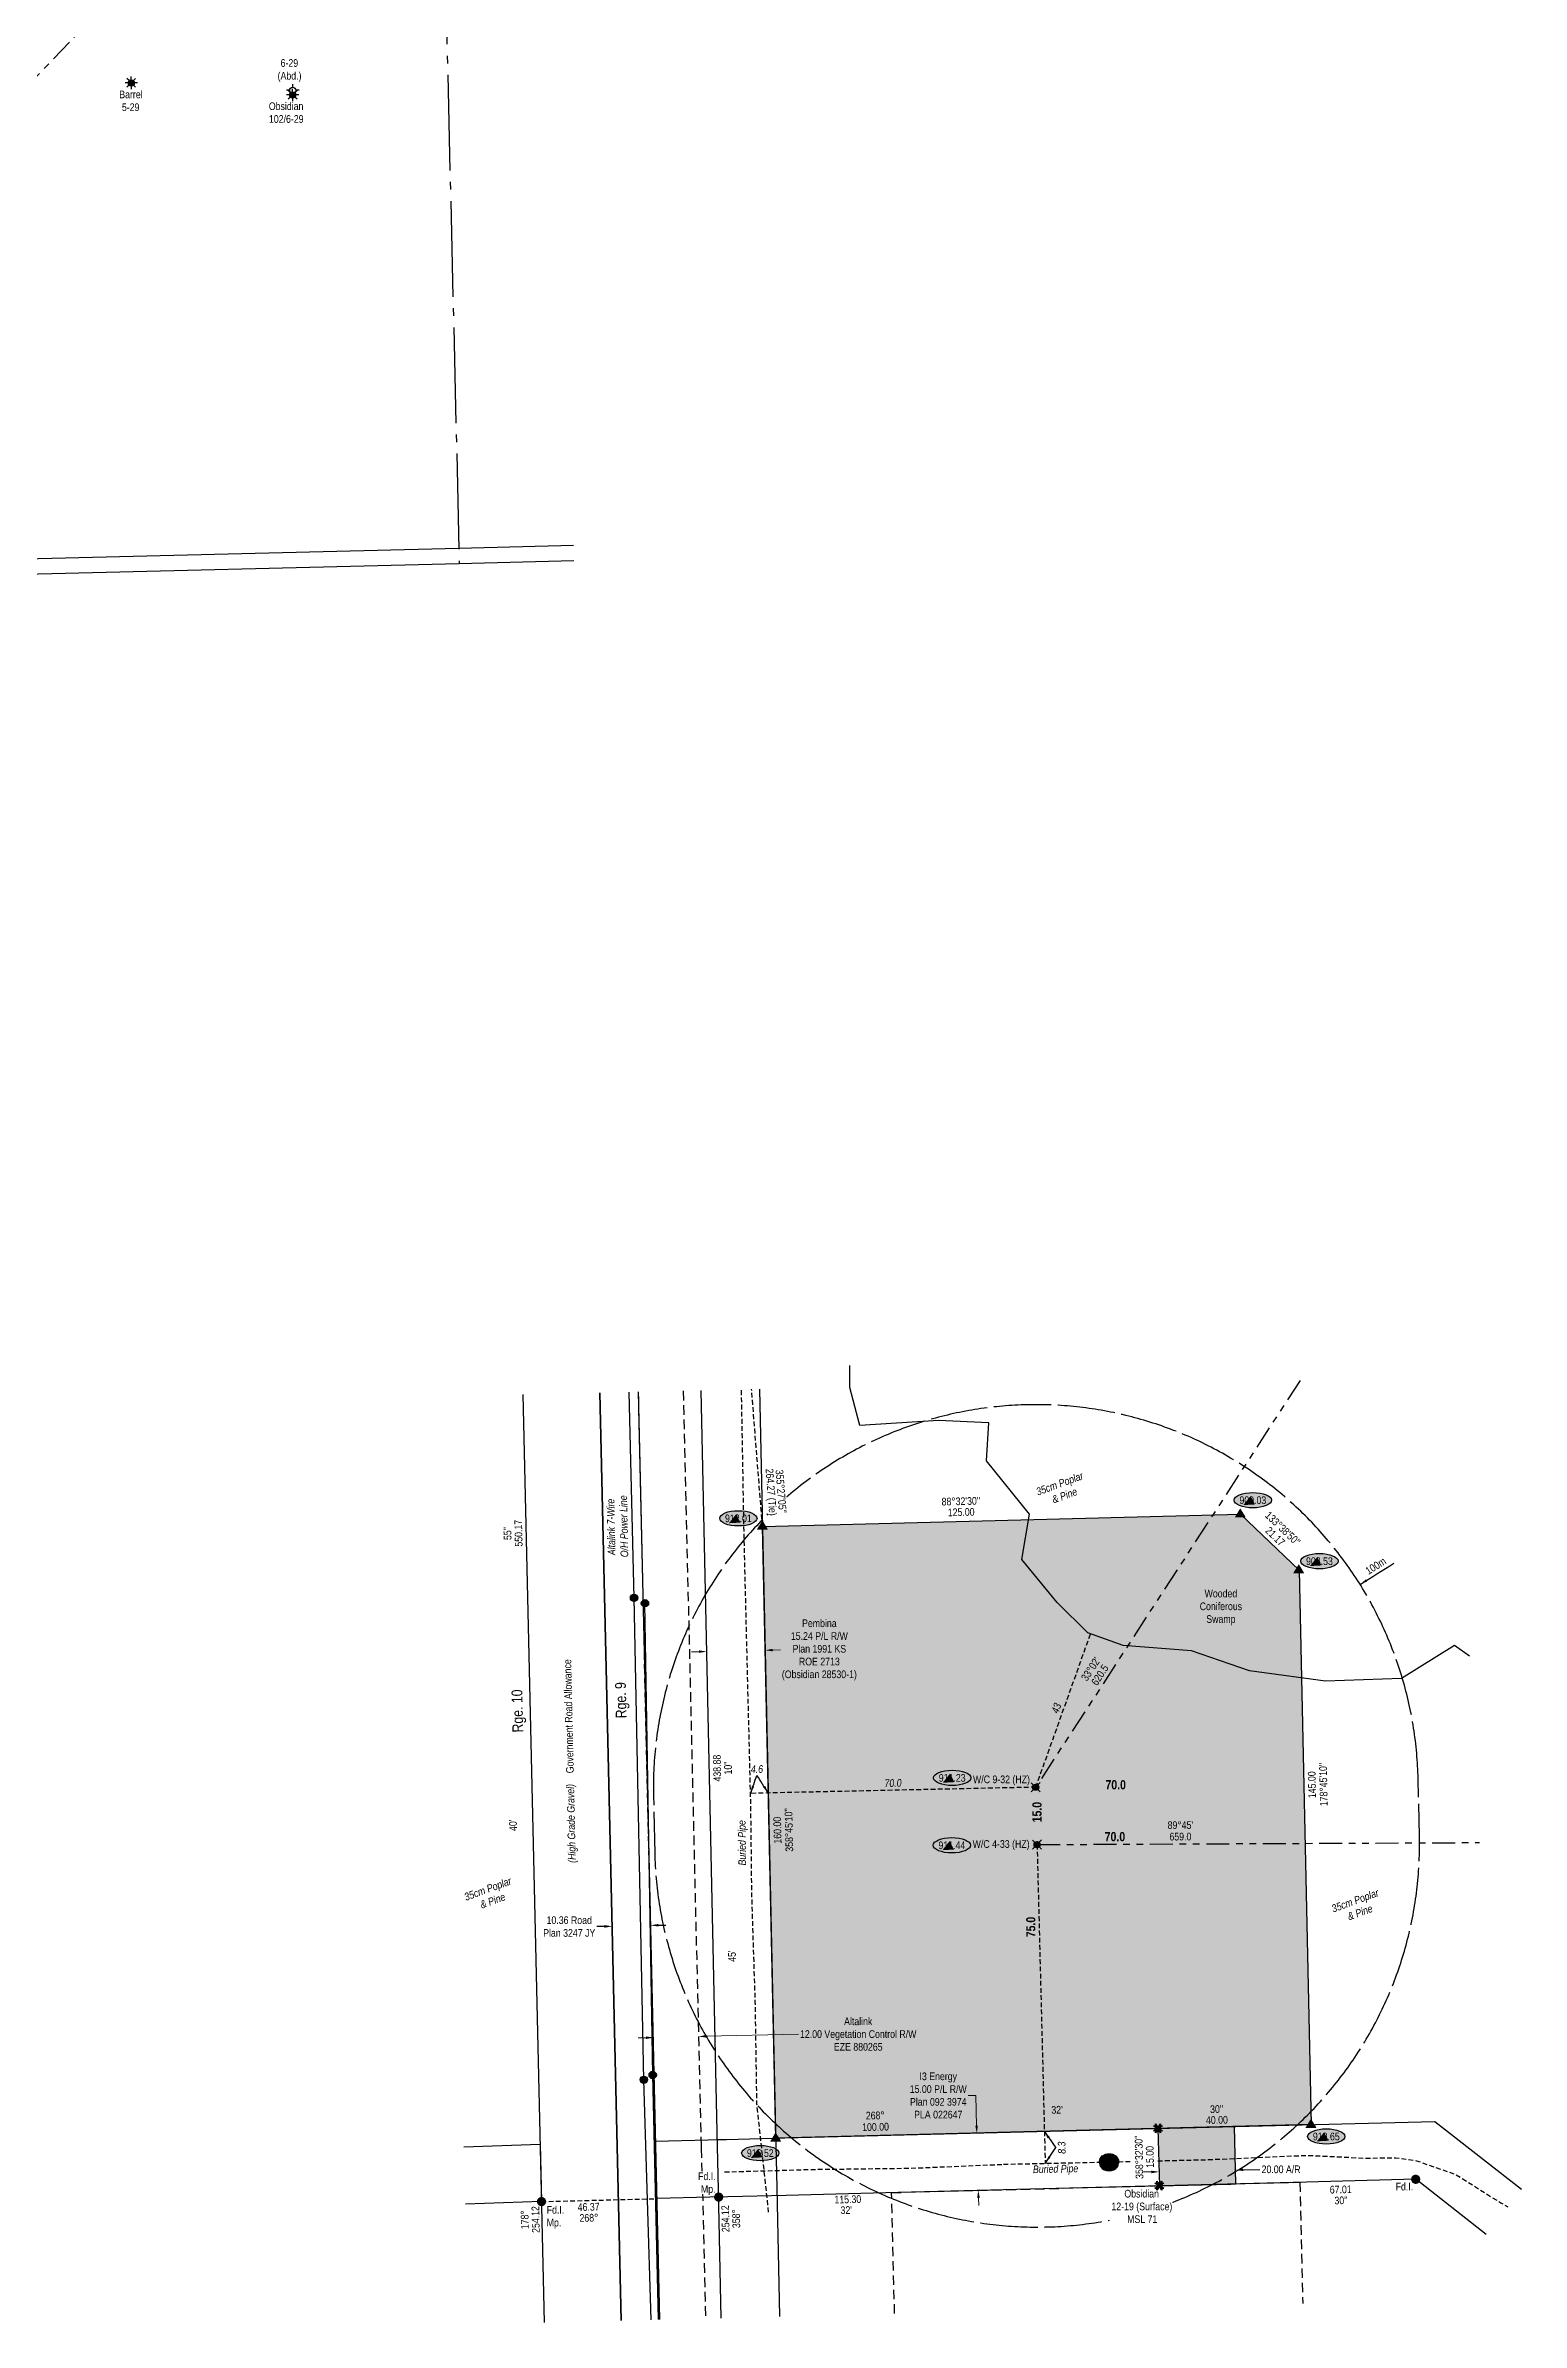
# Model space of a CAD drawing. Extents: x 608511 to 625740, y 5884551 to 5895090.
# Drawn here: x 614350 to 616279, y 5889511 to 5892486 of the extents above; entities that cross this region are included whole.
import ezdxf
from ezdxf.enums import TextEntityAlignment as Align

# ---------------------------------------------------------------- set-up
doc = ezdxf.new("R2010")
doc.units = 0
doc.header["$LTSCALE"] = 5
doc.header["$PDSIZE"] = 0.5
for name, pattern in [('foc-ACCESSROAD', [3.75, 2.5, -1.25]), ('foc-BUFFER', [16.75, 15, -1.75]), ('foc-DRILLPATH', [14.75, 6, -1.75, 1.75, -1.75, 1.75, -1.75]), ('foc-FLOWLINE', [3.75, 2.5, -1.25]), ('foc-QUARTERLINE', [33, 25, -3, 2, -3]), ('foc-TIELINE', [1.875, 1.25, -0.625]), ('UG_PIPE', [1.875, 1.25, -0.625])]:
    doc.linetypes.add(name, pattern=pattern)
doc.layers.get('Defpoints').update_dxf_attribs({"color": 9})
for name, color, linetype in [('ABADATA-DRILL-T', 8, 'Continuous'), ('AS-PIPE-UG', 44, 'UG_PIPE'), ('AS-PIPE-UG-T', 44, 'Continuous'), ('AS-POWER', 104, 'foc-POWER'), ('AS-POWER-EXISTING-PP', 72, 'Continuous'), ('AUX-BUFFER', 7, 'foc-BUFFER'), ('C-RW', 13, 'Continuous'), ('C-WS', 13, 'foc-ACCESSROAD'), ('D-TXT', 6, 'Continuous'), ('F-EZE', 190, 'foc-FLOWLINE'), ('F-RW', 190, 'Continuous'), ('L-BD', 7, 'Continuous'), ('L-MON', 1, 'Continuous'), ('L-ROAD-T', 7, 'Continuous'), ('L-SEC', 7, 'Continuous'), ('L-SECQ', 8, 'foc-QUARTERLINE'), ('L-TIE', 7, 'foc-TIELINE'), ('L-TITLEDB', 4, 'Continuous'), ('L-TITLEDB-T', 4, 'Continuous'), ('P-CROSSINGS', 250, 'Continuous'), ('P-ELEVATION', 7, 'Continuous'), ('P-PDRILLPATH', 12, 'foc-DRILLPATH'), ('P-PROPOSED', 10, 'Continuous'), ('P-PROPOSED-H', 21, 'Continuous'), ('P-TXT', 4, 'Continuous'), ('T-BUSH-T', 110, 'Continuous'), ('T-TIE', 201, 'foc-TIELINE'), ('WETLAND', 143, 'Continuous')]:
    doc.layers.add(name, color=color, linetype=linetype)
for name, color, linetype, lineweight in [('C-WS-T', 13, 'Continuous', 9), ('F-EZE-T', 190, 'Continuous', 9), ('F-RW-T', 190, 'Continuous', 9), ('T-TEXT', 48, 'Continuous', 18), ('T-TIE-T', 201, 'Continuous', 18)]:
    doc.layers.add(name, color=color, linetype=linetype, lineweight=lineweight)
doc.styles.add('80', font='ARIALN.TTF', dxfattribs={"height": 10})
doc.styles.add('80CG', font='ARIALN.TTF', dxfattribs={"height": 10})
doc.styles.add('80L', font='ARIALN.TTF', dxfattribs={"height": 10})
doc.styles.add('80LS', font='ARIALNI.TTF', dxfattribs={"height": 10})
doc.styles.add('BOLD', font='ARIALNB.TTF')
doc.styles.add('Crossing', font='ARIALN.TTF', dxfattribs={"height": 10})
doc.styles.add('foc-LtypeFont', font='ARIALN.TTF', dxfattribs={"height": 7.35})
doc.linetypes.add('foc-POWER', pattern='A,6,-1,["P",foc-LtypeFont,S=0.2,R=0,X=-0.625,Y=-0.75],-1.24,4', length=12.24)
doc.dimstyles.new('CG2011', dxfattribs={"dimscale": 5, "dimtxt": 9, "dimasz": 2, "dimexe": 0.2, "dimexo": 0.0625, "dimgap": 0.5, "dimtad": 0, "dimtih": 1, "dimtoh": 1, "dimzin": 0, "dimdsep": 46, "dimtxsty": '80CG', "dimcen": 0.1, "dimse1": 1, "dimse2": 1, "dimclrd": 256, "dimclrt": 256, "dimaunit": 1, "dimadec": 4, "dimazin": 0, "dimtfac": 0.06, "dimtofl": 0, "dimtmove": 0, "dimatfit": 1, "dimfxl": 0.2, "dimtolj": 1, "dimtzin": 0, "dimlwd": -1, "dimarcsym": 0})
doc.dimstyles.new('Compass 5 000', dxfattribs={"dimscale": 5, "dimtxt": 9, "dimasz": 2, "dimexe": 0.2, "dimexo": 0.0625, "dimgap": 0.5, "dimtad": 0, "dimtih": 1, "dimtoh": 1, "dimzin": 0, "dimdsep": 46, "dimtxsty": '80CG', "dimcen": 0.1, "dimse1": 1, "dimse2": 1, "dimclrd": 256, "dimclrt": 256, "dimaunit": 1, "dimadec": 4, "dimazin": 0, "dimtfac": 0.06, "dimtofl": 0, "dimtmove": 0, "dimatfit": 1, "dimfxl": 0.2, "dimtolj": 1, "dimtzin": 0, "dimlwd": -1, "dimarcsym": 0})

# ---------------------------------------------------------------- blocks, each defined once
blk = doc.blocks.new('GAS')
h = blk.add_hatch(color=255)
h.dxf.hatch_style = 1
edge = h.paths.add_edge_path()
edge.add_arc((0, 0), 0.9, 0, 360)
for p, q in [((-0.81, 0), (-1.62, 0)), ((-0.57, 0.57), (-1.14, 1.14)), ((0, 0.81), (0, 1.62)), ((0.57, 0.57), (1.14, 1.14)), ((1.62, 0), (0.81, 0)), ((-0.57, -0.57), (-1.14, -1.14)), ((0, -0.81), (0, -1.62)), ((1.14, -1.14), (0.57, -0.57))]:
    blk.add_line(p, q)
blk.add_circle((0, 0), 0.8)
blk = doc.blocks.new('GABD')
for p, q in [((-0.81, 0), (-1.62, 0)), ((0, 0.81), (0, 1.62)), ((1.62, 0), (0.81, 0)), ((0, -0.81), (0, -1.62))]:
    blk.add_line(p, q)
blk.add_circle((0, 0), 0.8)
blk = doc.blocks.new('POWERPOLE')
h = blk.add_hatch(color=255)
edge = h.paths.add_edge_path()
edge.add_arc((0, 0), 0.96, 0, 360)
at = {"linetype": 'Continuous'}
for p, q in [((0.68, -0.68), (-0.68, 0.68)), ((-0.68, -0.68), (0.68, 0.68))]:
    blk.add_line(p, q, dxfattribs=at)
blk.add_circle((0, 0), 0.96, dxfattribs=at)
blk = doc.blocks.new('WC')
at = {"layer": 'L-MON'}
h = blk.add_hatch(color=255, dxfattribs=at)
h.dxf.hatch_style = 1
edge = h.paths.add_edge_path()
edge.add_arc((0, 0), 0.9, 0, 360)
at = {"layer": 'L-MON', "color": 240, "flags": 128}
for points in [[(-0.62, 0.5), (-1.23, 1.12)], [(0.52, 0.61), (1.13, 1.21)], [(-1.18, -1.18), (-0.56, -0.57)], [(1.16, -1.18), (0.56, -0.57)]]:
    blk.add_lwpolyline(points, dxfattribs=at)
at = {"layer": 'L-MON', "color": 240}
for radius in [0.8, 0.373]:
    blk.add_circle((0, 0), radius, dxfattribs=at)
blk = doc.blocks.new('TRIA')
blk.add_hatch(color=255).paths.add_polyline_path([(-0.04, 1.52), (-1.47, -0.87), (1.39, -0.87)])
blk = doc.blocks.new('TRIAA')
blk.add_blockref('TRIA', (0, 0))
blk = doc.blocks.new('TRIB')
at = {"color": 1}
blk.add_lwpolyline([(-1.12, -0.67), (-0.04, 1.13), (1.04, -0.67)], close=True, dxfattribs=at)
blk = doc.blocks.new('TRIBB')
blk.add_blockref('TRIB', (0, 0))
blk = doc.blocks.new('TRICC')
for name in ['TRIAA', 'TRIBB']:
    blk.add_blockref(name, (0, 0))
blk = doc.blocks.new('plspike')
blk.add_blockref('TRICC', (0, 0))
blk = doc.blocks.new('fdia')
at = {"color": 255, "const_width": 1}
blk.add_lwpolyline([(-0.5, 0, 1), (0.5, 0, 1)], format="xyb", close=True, dxfattribs=at)
blk = doc.blocks.new('Fdiaa')
blk.add_blockref('fdia', (0, 0))
blk = doc.blocks.new('fdib')
at = {"color": 1, "const_width": 1.6}
blk.add_lwpolyline([(-0.4, 0, 1), (0.4, 0, 1)], format="xyb", close=True, dxfattribs=at)
at = {"color": 1}
blk.add_circle((0, 0), 0.8, dxfattribs=at)
blk = doc.blocks.new('Fdibb')
blk.add_blockref('fdib', (0, 0))
blk = doc.blocks.new('fdicc')
for name in ['Fdibb', 'Fdiaa']:
    blk.add_blockref(name, (0, 0))
blk = doc.blocks.new('FDI')
blk.add_blockref('fdicc', (0, 0))
blk = doc.blocks.new('*D73')
at = {"layer": 'Defpoints', "color": 0, "transparency": 16777216}
for p in [(615804.2, 5889751.1), (615904.2, 5889753.5), (615905.2, 5889710.3)]:
    blk.add_point(p, dxfattribs=at)
at = {"layer": 'P-TXT', "transparency": 16777216}
for p, q in [((615795.3, 5889707.7), (615785.3, 5889707.5)), ((615915.2, 5889710.6), (615937, 5889711.1))]:
    blk.add_line(p, q, dxfattribs=at)
for points in [[(615795.3, 5889709.4), (615795.3, 5889706), (615805.3, 5889707.9)], [(615915.2, 5889712.3), (615915.3, 5889708.9), (615905.2, 5889710.3)]]:
    blk.add_solid(points, dxfattribs=at)
at = {"layer": 'P-TXT', "transparency": 16777216, "insert": (615964.8, 5889711.1), "char_height": 10, "attachment_point": 5, "style": '80CG'}
blk.add_mtext('\\A1;20.00 A/R', dxfattribs=at)
blk = doc.blocks.new('*D74')
at = {"layer": 'Defpoints', "color": 0, "transparency": 16777216}
for p in [(615805.4, 5889764.6), (615569, 5889683.8), (615807.4, 5889690.1)]:
    blk.add_point(p, dxfattribs=at)
at = {"layer": 'F-RW-T', "transparency": 16777216}
for p, q in [((615565.7, 5889807.6), (615555.7, 5889807.6)), ((615566.8, 5889768.2), (615565.7, 5889807.6)), ((615569.3, 5889673.8), (615569.6, 5889663.8))]:
    blk.add_line(p, q, dxfattribs=at)
for points in [[(615568.5, 5889768.3), (615565.1, 5889768.2), (615567.1, 5889758.2)], [(615571, 5889673.8), (615567.6, 5889673.7), (615569, 5889683.8)]]:
    blk.add_solid(points, dxfattribs=at)
at = {"layer": 'F-RW-T', "transparency": 16777216, "insert": (615516.7, 5889807.6), "char_height": 10, "attachment_point": 5, "style": '80CG'}
blk.add_mtext('\\A1;I3 Energy\\P15.00 P/L R/W\\PPlan 092 3974\\PPLA 022647', dxfattribs=at)
blk = doc.blocks.new('*D75')
at = {"layer": 'Defpoints', "color": 0, "transparency": 16777216}
for p in [(615207.8, 5890688.6), (615284, 5890690.3), (615290.5, 5890389.4)]:
    blk.add_point(p, dxfattribs=at)
at = {"layer": 'F-RW-T', "transparency": 16777216}
for p, q in [((615204.2, 5890387.5), (615194.2, 5890387.3)), ((615300.5, 5890389.6), (615310.5, 5890389.8))]:
    blk.add_line(p, q, dxfattribs=at)
for points in [[(615204.2, 5890389.2), (615204.3, 5890385.9), (615214.2, 5890387.7)], [(615300.5, 5890391.3), (615300.5, 5890387.9), (615290.5, 5890389.4)]]:
    blk.add_solid(points, dxfattribs=at)
at = {"layer": 'F-RW-T', "transparency": 16777216, "insert": (615361.3, 5890389.8), "char_height": 10, "attachment_point": 5, "style": '80CG'}
blk.add_mtext('\\A1;Pembina\\P15.24 P/L R/W\\PPlan 1991 KS\\PROE 2713\\P(Obsidian 28530-1)', dxfattribs=at)
blk = doc.blocks.new('*D76')
at = {"layer": 'Defpoints', "color": 0, "transparency": 16777216}
for p in [(615126.2, 5890669.1), (615184.8, 5890670.5), (615203.3, 5889884.7)]:
    blk.add_point(p, dxfattribs=at)
at = {"layer": 'F-EZE-T', "transparency": 16777216}
for p, q in [((615134.7, 5889883.1), (615124.7, 5889882.9)), ((615213.3, 5889885), (615334.2, 5889887.8))]:
    blk.add_line(p, q, dxfattribs=at)
for points in [[(615134.7, 5889884.8), (615134.8, 5889881.4), (615144.7, 5889883.3)], [(615213.3, 5889886.6), (615213.4, 5889883.3), (615203.3, 5889884.7)]]:
    blk.add_solid(points, dxfattribs=at)
at = {"layer": 'F-EZE-T', "transparency": 16777216, "insert": (615412.1, 5889887.8), "char_height": 10, "attachment_point": 5, "style": '80CG'}
blk.add_mtext('\\A1;Altalink^J12.00 Vegetation Control R/W\\PEZE 880265', dxfattribs=at)
blk = doc.blocks.new('we')
at = {"layer": 'P-ELEVATION'}
h = blk.add_hatch(color=111, dxfattribs=at)
h.dxf.hatch_style = 1
edge = h.paths.add_edge_path()
edge.add_ellipse((0, 0), major_axis=(-24.4, 0), ratio=0.410256, start_angle=0, end_angle=360)
at = {"layer": 'P-ELEVATION', "color": 7, "flags": 128}
blk.add_lwpolyline([(0, 0, 12.5, 0, 0), (-12.4, -6.4, 0, 0, 0)], format="xyseb", dxfattribs=at)
at = {"layer": 'P-ELEVATION', "color": 7}
blk.add_ellipse((0, 0), major_axis=(-24.4, 0), ratio=0.410256, dxfattribs=at)
at = {"layer": 'P-ELEVATION', "style": '80'}
blk.add_attdef('ELEVATION', text='', height=10, dxfattribs=at).set_placement((0, 0), align=Align.MIDDLE_CENTER)
blk = doc.blocks.new('xing2')
h = blk.add_hatch(color=50)
h.dxf.hatch_style = 1
edge = h.paths.add_edge_path()
edge.add_ellipse((0, 0), major_axis=(-12.5, 0), ratio=0.816297, start_angle=0, end_angle=360)
h = blk.add_hatch(color=250)
h.dxf.hatch_style = 1
edge = h.paths.add_edge_path()
edge.add_ellipse((0, -2), major_axis=(-12.5, 0), ratio=0.816297, start_angle=0, end_angle=180)
edge.add_line((12.5, -2), (12.5, 0))
edge.add_ellipse((0, 0), major_axis=(-12.5, 0), ratio=0.816297, start_angle=0, end_angle=180, ccw=False)
edge.add_line((-12.5, 0), (-12.5, -2))
at = {"color": 250}
blk.add_ellipse((0, 0), major_axis=(-12.5, 0), ratio=0.816297, dxfattribs=at)
blk.add_ellipse((0, -2), major_axis=(-12.5, 0), ratio=0.816297, start_param=0, end_param=3.141593, dxfattribs=at)
at = {"color": 250, "style": 'Crossing'}
blk.add_attdef('CROSSING', text='', height=9, dxfattribs=at).set_placement((0.1, 0), align=Align.MIDDLE_CENTER)
at = {"color": 250, "style": 'Crossing', "flags": 1}
for tag, p in [('DESCRIPTION', (0.1, -25.8)), ('OWNER', (0.1, -12.5)), ('LOCATION', (0.1, -39.3)), ('DWG_REF', (0.1, -52.8))]:
    blk.add_attdef(tag, text='', height=9, dxfattribs=at).set_placement(p, align=Align.MIDDLE_CENTER)
blk = doc.blocks.new('*D81')
at = {"layer": 'Defpoints', "color": 0, "transparency": 16777216}
for p in [(615140.8, 5890029.9), (615091.1, 5890000.7), (615141.4, 5890001.8)]:
    blk.add_point(p, dxfattribs=at)
at = {"layer": 'L-TITLEDB-T', "transparency": 16777216}
for p, q in [((615080.5, 5890028.5), (615070.5, 5890028.3)), ((615150.8, 5890030.1), (615160.7, 5890030.3))]:
    blk.add_line(p, q, dxfattribs=at)
for points in [[(615080.5, 5890030.2), (615080.5, 5890026.8), (615090.5, 5890028.7)], [(615150.7, 5890031.8), (615150.8, 5890028.4), (615140.8, 5890029.9)]]:
    blk.add_solid(points, dxfattribs=at)
at = {"layer": 'L-TITLEDB-T', "transparency": 16777216, "insert": (615034.4, 5890028.3), "char_height": 10, "attachment_point": 5, "style": '80CG'}
blk.add_mtext('\\A1;10.36 Road\\PPlan 3247 JY', dxfattribs=at)
blk = doc.blocks.new('TEMP')
h = blk.add_hatch(color=255)
h.dxf.hatch_style = 1
h.paths.add_polyline_path([(0, 0.25), (-0.67, 1.15), (-0.67, 0.67), (-1.15, 0.67), (-0.25, 0), (-1.15, -0.67), (-0.67, -0.67), (-0.67, -1.15), (0, -0.25), (0.67, -1.15), (0.67, -0.67), (1.15, -0.67), (0.25, 0), (1.15, 0.67), (0.67, 0.67), (0.67, 1.15)])
h.paths.add_polyline_path([(0.57, 0.85), (0.57, 0.57), (0.85, 0.57), (0.08, 0), (0.85, -0.57), (0.57, -0.57), (0.57, -0.85), (0, -0.08), (-0.57, -0.85), (-0.57, -0.57), (-0.85, -0.57), (-0.08, 0), (-0.85, 0.57), (-0.57, 0.57), (-0.57, 0.85), (0, 0.08)], flags=16)
h = blk.add_hatch(color=1)
h.dxf.hatch_style = 1
h.paths.add_polyline_path([(0, 0.08), (-0.57, 0.85), (-0.57, 0.57), (-0.85, 0.57), (-0.08, 0), (-0.85, -0.57), (-0.57, -0.57), (-0.57, -0.85), (0, -0.08), (0.57, -0.85), (0.57, -0.57), (0.85, -0.57), (0.08, 0), (0.85, 0.57), (0.57, 0.57), (0.57, 0.85)])
at = {"color": 1}
for p, q in [((-0.08, 0), (0.08, 0)), ((0, 0.08), (0, -0.08))]:
    blk.add_line(p, q, dxfattribs=at)
at = {"color": 255, "flags": 128}
blk.add_lwpolyline([(-0.25, 0), (-1.15, 0.67), (-0.67, 0.67), (-0.67, 1.15), (0, 0.25), (0.67, 1.15), (0.67, 0.67), (1.15, 0.67), (0.25, 0), (1.15, -0.67), (0.67, -0.67), (0.67, -1.15), (0, -0.25), (-0.67, -1.15), (-0.67, -0.67), (-1.15, -0.67)], close=True, dxfattribs=at)
at = {"color": 1, "flags": 128}
blk.add_lwpolyline([(-0.08, 0), (-0.85, 0.57), (-0.57, 0.57), (-0.57, 0.85), (0, 0.08), (0.57, 0.85), (0.57, 0.57), (0.85, 0.57), (0.08, 0), (0.85, -0.57), (0.57, -0.57), (0.57, -0.85), (0, -0.08), (-0.57, -0.85), (-0.57, -0.57), (-0.85, -0.57)], close=True, dxfattribs=at)

msp = doc.modelspace()

# ---------------------------------------------------------------- hatches: boundary and pattern name
at = {"layer": 'P-PROPOSED-H'}
h = msp.add_hatch(color=256, dxfattribs=at)
h.dxf.hatch_style = 1
h.paths.add_polyline_path([(616004, 5889769.581), (615304.492, 5889751.74), (615286.999, 5890551.255), (615911.56, 5890567.185), (615988.138, 5890494.217)])
h = msp.add_hatch(color=256, dxfattribs=at)
h.dxf.hatch_style = 1
h.paths.add_polyline_path([(615805.725, 5889689.794), (615905.658, 5889692.203), (615903.854, 5889767.027), (615803.919, 5889764.478)])

# ---------------------------------------------------------------- linework, layer by layer
at = {"layer": 'AS-PIPE-UG', "flags": 128}
for points in [[(615295.067, 5889655.128), (615279.762, 5889796.298), (615277.592, 5889930.168), (615273.077, 5890071.463), (615271.737, 5890188.428), (615266.287, 5890405.618), (615262.922, 5890543.703), (615259.543, 5890729.992)], [(615803.597, 5889722.295), (615869.057, 5889723.808), (615998.812, 5889729.473), (616073.287, 5889725.878), (616114.872, 5889726.148), (616141.942, 5889722.458), (616193.352, 5889704.253), (616251.937, 5889667.463), (616261.172, 5889662.369)], [(615237.537, 5889707.748), (615352.097, 5889711.068), (615480.262, 5889712.628), (615602.05, 5889717.699)], [(615602.05, 5889717.699), (615606.832, 5889717.898), (615753.782, 5889721.143), (615769.283, 5889721.501)]]:
    msp.add_lwpolyline(points, dxfattribs=at)
at = {"layer": 'AS-POWER', "flags": 128}
for points in [[(615141.333, 5889514.587), (615131.927, 5889828.203), (615119.072, 5890457.943), (615112.68, 5890726.613)], [(615151.14, 5889514.833), (615143.507, 5889834.388), (615133.392, 5890450.753)]]:
    msp.add_lwpolyline(points, dxfattribs=at)
at = {"layer": 'AUX-BUFFER', "color": 251, "linetype": 'foc-BUFFER', "flags": 128}
msp.add_lwpolyline([(616143.88, 5890221.597, 1), (615144.515, 5890199.259), (615146.19, 5890124.324, 1), (616145.555, 5890146.662)], format="xyb", close=True, dxfattribs=at)
at = {"layer": 'C-RW'}
msp.add_lwpolyline([(614896.463, 5889740.652), (614996.453, 5889744.069), (614998.337, 5889669.048), (614899.026, 5889665.656)], dxfattribs=at)
at = {"layer": 'C-WS'}
msp.add_lwpolyline([(615459.657, 5889522.582), (615455.684, 5889680.757), (615989.21, 5889694.264), (615993.186, 5889535.983)], dxfattribs=at)
at = {"layer": 'Defpoints', "color": 2}
for p, q in [((614085.024, 5891809.403), (614890.249, 5891829.396)), ((614085.493, 5891789.299), (614890.748, 5891809.293)), ((614890.247, 5891829.396), (615040.145, 5891833.133)), ((614890.748, 5891809.293), (615040.621, 5891813.029))]:
    msp.add_line(p, q, dxfattribs=at)
at = {"layer": 'Defpoints'}
for p in [(614462.035, 5892437.292), (614672.945, 5892421.531), (614673.133, 5892427.657)]:
    msp.add_point(p, dxfattribs=at)
at = {"layer": 'F-EZE'}
for points in [[(615152.536, 5889514.868), (615149.176, 5889662.108), (615147.462, 5889737.122), (615147.388, 5889740.291), (615124.896, 5890726.894)], [(615183.45, 5890728.241), (615206.693, 5889741.9), (615206.799, 5889738.575), (615209.196, 5889663.58), (615212.553, 5889516.376)]]:
    msp.add_lwpolyline(points, dxfattribs=at)
at = {"layer": 'F-RW'}
for points in [[(615233.064, 5889516.891), (615229.435, 5889684.869), (615227.813, 5889759.897), (615206.885, 5890728.781)], [(615283.131, 5890730.535), (615304.031, 5889761.93), (615305.65, 5889686.902), (615309.277, 5889518.805)], [(616232.667, 5889626.02), (616140.717, 5889698.128), (615997.955, 5889694.496), (615464.43, 5889680.913), (615317.889, 5889677.181), (615241.673, 5889675.242), (615217.967, 5889674.641), (615148.97, 5889672.906), (615147.175, 5889747.918), (615215.488, 5889749.64), (615227.248, 5889749.94), (615240.142, 5889750.268), (615316.363, 5889752.207), (616165.787, 5889773.834), (616278.975, 5889685.071)]]:
    msp.add_lwpolyline(points, dxfattribs=at)
at = {"layer": 'L-SEC', "flags": 128}
for points in [[(614973.929, 5890723.42), (615001.824, 5889511.083)], [(615074.449, 5890725.733), (615102.339, 5889513.607)], [(615124.716, 5890726.89), (615152.604, 5889514.87)]]:
    msp.add_lwpolyline(points, dxfattribs=at)
at = {"layer": 'L-SECQ', "flags": 128}
msp.add_lwpolyline([(614852.095, 5893437.435), (614890.748, 5891809.293)], dxfattribs=at)
at = {"layer": 'L-TIE'}
for p, q in [((615286.999, 5890551.255), (615272.74, 5890730.296)), ((614998.191, 5889668.988), (615148.969, 5889672.833))]:
    msp.add_line(p, q, dxfattribs=at)
at = {"layer": 'L-TITLEDB'}
for points in [[(615102.339, 5889513.607), (615074.449, 5890725.733)], [(615124.716, 5890726.89), (615152.604, 5889514.87)]]:
    msp.add_lwpolyline(points, dxfattribs=at)
at = {"layer": 'P-PDRILLPATH', "flags": 128}
for points in [[(613239, 5891296), (615689, 5893858)], [(615989.606, 5890741.655), (615644.197, 5890210.428)], [(615645.872, 5890135.493), (616224.001, 5890138.095)]]:
    msp.add_lwpolyline(points, dxfattribs=at)
at = {"layer": 'P-PROPOSED', "flags": 128}
msp.add_lwpolyline([(615988.221, 5890494.164), (616004, 5889769.581), (615304.492, 5889751.74), (615287.082, 5890551.202), (615911.643, 5890567.132), (615988.221, 5890494.164)], close=True, dxfattribs=at)
msp.add_lwpolyline([(615988.05, 5890494.3), (615988.138, 5890494.217)], dxfattribs=at)
at = {"layer": 'T-TIE'}
for p, q in [((615644.197, 5890210.428), (615715.686, 5890410.596)), ((615644.197, 5890210.428), (615271.387, 5890202.384)), ((615645.872, 5890135.493), (615656.477, 5889718.994))]:
    msp.add_line(p, q, dxfattribs=at)
at = {"layer": 'WETLAND'}
msp.add_lwpolyline([(616211.016, 5890381.642), (616191.56, 5890395.375), (616122.107, 5890352.38), (616022.888, 5890349.073), (615923.669, 5890362.302), (615847.601, 5890388.76), (615758.304, 5890395.375), (615712.002, 5890411.912), (615672.314, 5890451.599), (615626.012, 5890507.823), (615635.934, 5890567.355), (615579.71, 5890636.808), (615583.017, 5890686.417), (615516.871, 5890689.725), (615414.345, 5890683.11), (615401.116, 5890732.719), (615401.116, 5890761.426)], dxfattribs=at)

# ---------------------------------------------------------------- block references
at = {"xscale": 5.000000000000018, "yscale": 5.000000000000018, "zscale": 5.000000000000018}
msp.add_blockref('WC', (615645.872, 5890135.493), dxfattribs=at)
at = {"layer": 'ABADATA-DRILL-T', "xscale": 5.000000000000018, "yscale": 5.000000000000018, "zscale": 5.000000000000018}
for name, p in [('GAS', (614462.035, 5892437.292)), ('GABD', (614673.133, 5892427.657)), ('GAS', (614672.945, 5892421.531))]:
    msp.add_blockref(name, p, dxfattribs=at)
at = {"layer": 'AS-POWER-EXISTING-PP', "xscale": 5.000000000000018, "yscale": 5.000000000000018, "zscale": 5.000000000000018}
for p in [(615119.072, 5890457.943), (615133.392, 5890450.753), (615131.927, 5889828.203), (615143.507, 5889834.388)]:
    msp.add_blockref('POWERPOLE', p, dxfattribs=at)
at = {"layer": 'F-EZE-T', "xscale": 0.99961526, "yscale": 0.99961526, "zscale": 0.99961526}
for p, values in [((615927.873, 5890585.429), {'ELEVATION': '909.03'}), ((616014.919, 5890505.767), {'ELEVATION': '908.53'}), ((615534.938, 5890222.642), {'ELEVATION': '911.23'}), ((615534.478, 5890134.546), {'ELEVATION': '911.44'}), ((616023.873, 5889754.097), {'ELEVATION': '910.65'}), ((615284.14, 5889732.398), {'ELEVATION': '916.52'})]:
    msp.add_blockref('we', p, dxfattribs=at).add_auto_attribs(values)
at = {"layer": 'L-MON'}
for name, p, xscale, yscale, zscale in [('plspike', (615911.56, 5890567.185), 5.000000000000018, 5.000000000000018, 5.000000000000018), ('plspike', (615988.138, 5890494.217), 5.000000000000018, 5.000000000000018, 5.000000000000018), ('WC', (615644.197, 5890210.428), 5.000000000000018, 5.000000000000018, 5.000000000000018), ('WC', (615645.872, 5890135.493), 5.000000000000018, 5.000000000000018, 5.000000000000018), ('plspike', (615304.409, 5889751.793), 5.000000000000018, 5.000000000000018, 5.000000000000018), ('TEMP', (615803.919, 5889764.744), 4.998076300000002, 4.998076300000002, 4.998076300000002), ('plspike', (616003.917, 5889769.634), 5.000000000000018, 5.000000000000018, 5.000000000000018), ('FDI', (616140.717, 5889698.128), 5.000000000000018, 5.000000000000018, 5.000000000000018), ('FDI', (614998.191, 5889668.988), 5.000000000000018, 5.000000000000018, 5.000000000000018), ('FDI', (615229.727, 5889674.893), 5.000000000000018, 5.000000000000018, 5.000000000000018)]:
    msp.add_blockref(name, p, dxfattribs=dict(at, xscale=xscale, yscale=yscale, zscale=zscale))
at = {"layer": 'P-CROSSINGS', "xscale": 0.99961526, "yscale": 0.99961526, "zscale": 0.99961526}
msp.add_blockref('xing2', (615739.995, 5889721.381), dxfattribs=at).add_auto_attribs({'CROSSING': 'X1'})

# ---------------------------------------------------------------- texts
at = {"char_height": 9.99615, "attachment_point": 1, "style": '80L'}
for s, insert in [('W/C 9-32 (HZ)', (615562.131, 5890225.68)), ('W/C 4-33 (HZ)', (615561.657, 5890141.198))]:
    msp.add_mtext_dynamic_manual_height_columns(s, width=73.83011, gutter_width=49.981, heights=[0], dxfattribs=dict(at, insert=insert))
at = {"layer": 'ABADATA-DRILL-T', "char_height": 10, "attachment_point": 1, "style": '80L'}
for s, width, insert in [('\\pi4.29966;6-29 \\P\\pi0.39447;(Abd.)', 30.59795, (614652.885, 5892468.228)), ('\\pi0.47292;Barrel\\P\\pi3.93472;5-29', 29.82033, (614445.818, 5892427.118)), ('\\pi0.48656;Obsidian\\P\\pi0.66392;102/6-29', 44.80668, (614641.295, 5892411.763))]:
    msp.add_mtext_dynamic_manual_height_columns(s, width=width, gutter_width=50, heights=[0], dxfattribs=dict(at, insert=insert))
at = {"layer": 'AS-PIPE-UG-T', "char_height": 10, "attachment_point": 1, "style": '80L'}
for insert, rotation in [((615255.504, 5890108.125), 90.656376), ((615640.335, 5889716.11), 1.324364)]:
    msp.add_mtext_dynamic_manual_height_columns('{\\fArial Narrow|b0|i1|c0|p34;Buried Pipe}', width=59.03588, gutter_width=50, heights=[0], dxfattribs=dict(at, insert=insert, rotation=rotation))
at = {"layer": 'AS-POWER', "insert": (615084.948, 5890509.882), "char_height": 9.99615, "attachment_point": 1, "rotation": 91.169427, "style": '80L'}
msp.add_mtext_dynamic_manual_height_columns('\\pi3.55818;{\\fArial Narrow|b0|i1|c0|p34;Altalink 7-Wire \\P\\pi0.57502;O/H Power Line}', width=80.64195, gutter_width=49.981, heights=[0], dxfattribs=at)
at = {"layer": 'AUX-BUFFER', "insert": (616073.7, 5890496.212), "char_height": 9.9962, "attachment_point": 1, "rotation": 32.007557, "style": '80L'}
msp.add_mtext_dynamic_manual_height_columns('100m', width=34.22138, gutter_width=224.913, heights=[0], dxfattribs=at)
at = {"layer": 'D-TXT', "color": 3, "insert": (614960.275, 5890281.77), "char_height": 13.9946, "attachment_point": 1, "rotation": 91.318088, "style": '80L'}
msp.add_mtext_dynamic_manual_height_columns('Rge. 10', width=55.4979, gutter_width=47.482, heights=[0], dxfattribs=at)
at = {"layer": 'L-BD', "style": '80L'}
for s, height, rotation, p in [("88°32'30''", 9.9962, 1.461, (615546.301, 5890584.112)), ('550.17', 9.9962, 91.3181, (614968.062, 5890542.241)), ('125.00', 9.9962, 1.461, (615546.664, 5890569.872)), ("133°38'50''", 9.99615, 316.3827, (615966.959, 5890548.504)), ("55''", 9.9962, 91.3181, (614953.821, 5890541.913)), ('21.17', 9.9962, 316.3827, (615957.133, 5890538.192)), ("33°02'", 9.9962, 56.9677, (615715.992, 5890364.855)), ('620.5', 9.9962, 56.9677, (615727.935, 5890357.09)), ('438.88', 9.9962, 91.2431, (615227.63, 5890235.337)), ("10''", 9.9962, 91.2431, (615241.871, 5890235.647)), ('145.00', 9.9962, 91.2475, (616005.078, 5890213.648)), ("178°45'10''", 9.99615, 91.2475, (616020.068, 5890213.974)), ('160.00', 9.9962, 91.2475, (615306.529, 5890154.236)), ("358°45'10''", 9.99615, 91.2475, (615321.52, 5890154.562)), ("40'", 9.9962, 91.3181, (614960.894, 5890160.717)), ("89°45'", 9.9962, 0.2579, (615833.107, 5890160.918)), ('659.0', 9.9962, 0.2579, (615833.174, 5890145.924)), ("45'", 9.9962, 91.2431, (615247.182, 5889989.773)), ('268°', 9.9962, 1.461, (615434.359, 5889781.55)), ("32'", 9.9962, 1.461, (615671.999, 5889788.952)), ("30''", 9.9962, 1.461, (615880.544, 5889789.891)), ('100.00', 9.9962, 1.461, (615434.742, 5889766.56)), ('40.00', 9.9962, 1.461, (615880.908, 5889775.651)), ('15.00', 9.9962, 91.3807, (615793.36, 5889727.347)), ('46.37', 9.9962, 1.461, (615059.79, 5889662.104)), ('115.30', 9.9962, 1.461, (615398.506, 5889671.948)), ('67.01', 9.9962, 1.461, (616042.721, 5889684.847)), ("30''", 9.9962, 1.461, (616043.084, 5889670.607)), ('178°', 9.9962, 91.3181, (614976.265, 5889645.266)), ('254.12', 9.9962, 91.3181, (614990.505, 5889645.594)), ('268°', 9.9962, 1.461, (615060.153, 5889647.864)), ("32'", 9.9962, 1.461, (615396.497, 5889657.892))]:
    msp.add_text(s, height=height, rotation=rotation, dxfattribs=at).set_placement(p, align=Align.MIDDLE)
at = {"layer": 'L-BD', "color": 3, "style": 'BOLD'}
for s, rotation, p in [('70.0', 359.928, (615735.229, 5890207.667)), ('15.0', 89.928, (615651.728, 5890164.488)), ('70.0', 359.928, (615734.23, 5890139.865)), ('75.0', 89.928, (615643.612, 5890014.373))]:
    msp.add_text(s, height=11.9954, rotation=rotation, dxfattribs=at).set_placement(p)
at = {"layer": 'L-BD', "style": '80L'}
for s, p in [('254.12', (615243.918, 5889629.188)), ('358°', (615257.852, 5889634.466))]:
    msp.add_text(s, height=9.9962, rotation=91.2551, dxfattribs=at).set_placement(p)
at = {"layer": 'L-MON', "char_height": 9.9962, "attachment_point": 1, "style": '80L'}
for s, insert in [('Fd.I.', (616114.502, 5889693.594)), ('Fd.I.\\PMp.', (615004.956, 5889663.255))]:
    msp.add_mtext_dynamic_manual_height_columns(s, width=22.03558, gutter_width=49.981, heights=[0], dxfattribs=dict(at, insert=insert))
at = {"layer": 'L-ROAD-T', "style": '80L'}
msp.add_text('Government Road Allowance', height=10, rotation=91.318088, dxfattribs=at).set_placement((615033.645, 5890303.078), align=Align.MIDDLE_CENTER)
at = {"layer": 'T-BUSH-T', "char_height": 10, "attachment_point": 1, "rotation": 20, "style": '80L'}
for insert in [(615639.717, 5890599.391), (614892.256, 5890069.905), (616025.848, 5890054.63)]:
    msp.add_mtext_dynamic_manual_height_columns('\\pi4.01322;{\\fArial Narrow|b0|i1|c0|p34;35cm Poplar \\P\\pi20.07052;& Pine}', width=72.70585, gutter_width=50, heights=[0], dxfattribs=dict(at, insert=insert))
at = {"layer": 'T-TEXT', "style": '80LS'}
msp.add_text('(High Grade Gravel)', height=10, rotation=91.318088, dxfattribs=at).set_placement((615036.866, 5890163.115), align=Align.MIDDLE_CENTER)
at = {"layer": 'T-TIE-T', "style": '80LS'}
for s, rotation, p in [('43', 70.3462, (615670.999, 5890313.706)), ('4.6', 1.2361, (615279.731, 5890234.096)), ('70.0', 1.2361, (615457.587, 5890215.9)), ('8.3', 91.4585, (615678.057, 5889739.36))]:
    msp.add_text(s, height=9.9962, rotation=rotation, dxfattribs=at).set_placement(p, align=Align.MIDDLE)
at = {"layer": 'WETLAND', "insert": (615859.947, 5890468.487), "char_height": 10, "attachment_point": 1, "style": '80L'}
msp.add_mtext_dynamic_manual_height_columns('\\pi4.8514;Wooded \\P\\pi-1.51627;Coniferous \\P\\pi7.08537;Swamp', width=51.37401, gutter_width=50, heights=[0], dxfattribs=at)

# ---------------------------------------------------------------- dimensions: what is measured, and where the dimension line sits
at = {"layer": 'L-TITLEDB-T'}
dim = msp.add_linear_dim(base=(615140.754, 5890029.873), p1=(615091.132, 5890000.662), p2=(615141.399, 5890001.818), angle=1.318088, text='10.36 Road\\PPlan 3247 JY', dimstyle='Compass 5 000', dxfattribs=at)
dim.commit()
dim.dimension.update_dxf_attribs({"geometry": '*D81', "text_midpoint": (615034.401, 5890028.256), "dimtype": 161})

# ---------------------------------------------------------------- leaders
at = {"layer": 'AUX-BUFFER', "path_type": 1}
msp.add_leader([(616068.023, 5890475.342), (616112.251, 5890502.986)], dimstyle='CG2011', override={"dimasz": 2, "dimgap": 0.5, "dimtad": 0}, dxfattribs=at)
at = {"layer": 'T-TIE-T', "path_type": 1}
for points in [[(615271.387, 5890202.384), (615279.716, 5890225.902)], [(615294.517, 5890202.883), (615279.716, 5890225.902)], [(615655.416, 5889760.674), (615670.272, 5889739.532)], [(615656.477, 5889718.994), (615670.272, 5889739.532)]]:
    msp.add_leader(points, dimstyle='Compass 5 000', override={"dimgap": 0.5, "dimtad": 0}, dxfattribs=at)

# ---------------------------------------------------------------- next in the draw order: texts
at = {"layer": 'C-WS-T', "insert": (615742.393, 5889684.368), "char_height": 9.99615, "attachment_point": 1, "style": '80L', "bg_fill": 3, "box_fill_scale": 1.15, "bg_fill_color": 256, "bg_fill_true_color": 256, "bg_fill_transparency": 0}
msp.add_mtext_dynamic_manual_height_columns('\\pi17.57393;Obsidian\\P\\pi0.66366;12-19 (Surface)\\P\\pi21.23555;MSL 71', width=78.96456, gutter_width=49.981, heights=[0], dxfattribs=at)
at = {"layer": 'D-TXT', "color": 3, "insert": (615095.345, 5890300.325), "char_height": 13.9946, "width": 47.47038, "attachment_point": 1, "rotation": 91.318088, "style": '80L', "bg_fill": 3, "box_fill_scale": 1.15, "bg_fill_color": 256, "bg_fill_true_color": 256, "bg_fill_transparency": 0}
msp.add_mtext('Rge. 9', dxfattribs=at)
at = {"layer": 'L-BD', "insert": (615313.821, 5890628.38), "char_height": 9.99615, "width": 61.14741, "attachment_point": 1, "rotation": 274.5486, "line_spacing_factor": 0.775805, "style": '80L', "bg_fill": 3, "box_fill_scale": 1.15, "bg_fill_color": 256, "bg_fill_true_color": 256, "bg_fill_transparency": 0}
msp.add_mtext("\\pi2.70926;355°27'05''\\P\\pi0.21022;264.27 (Tie) {\\H1.39265x; }", dxfattribs=at)
at = {"layer": 'L-MON', "insert": (615201.762, 5889707.123), "char_height": 9.99615, "attachment_point": 1, "style": '80L', "bg_fill": 3, "box_fill_scale": 1.15, "bg_fill_color": 256, "bg_fill_true_color": 256, "bg_fill_transparency": 0}
msp.add_mtext_dynamic_manual_height_columns('\\pi1.06139;Fd.I.\\P\\pi4.77756;Mp.', width=22.03558, gutter_width=49.981, heights=[0], dxfattribs=at)

# ---------------------------------------------------------------- next in the draw order: linework, layer by layer
at = {"layer": 'P-PROPOSED', "flags": 128}
msp.add_lwpolyline([(615805.725, 5889689.794), (615905.658, 5889692.203), (615903.854, 5889767.027), (615803.919, 5889764.478)], close=True, dxfattribs=at)

# ---------------------------------------------------------------- next in the draw order: block references
at = {"layer": 'F-EZE-T', "xscale": 0.99961526, "yscale": 0.99961526, "zscale": 0.99961526}
msp.add_blockref('we', (615255.477, 5890561.723), dxfattribs=at).add_auto_attribs({'ELEVATION': '912.01'})
at = {"layer": 'L-MON'}
for name, p, xscale, yscale, zscale in [('plspike', (615286.999, 5890551.255), 5.000000000000018, 5.000000000000018, 5.000000000000018), ('TEMP', (615805.725, 5889689.794), 4.998076300000002, 4.998076300000002, 4.998076300000002)]:
    msp.add_blockref(name, p, dxfattribs=dict(at, xscale=xscale, yscale=yscale, zscale=zscale))

# ---------------------------------------------------------------- next in the draw order: texts
at = {"layer": 'L-BD', "style": '80L'}
msp.add_text("358°32'30''", height=9.99615, rotation=91.3807, dxfattribs=at).set_placement((615779.119, 5889727.004), align=Align.MIDDLE)

# ---------------------------------------------------------------- next in the draw order: dimensions: what is measured, and where the dimension line sits
at = {"layer": 'F-EZE-T'}
dim = msp.add_linear_dim(base=(615203.327, 5889884.721), p1=(615126.214, 5890669.071), p2=(615184.812, 5890670.452), angle=1.349908, text='Altalink^J12.00 Vegetation Control R/W\\PEZE 880265', dimstyle='Compass 5 000', dxfattribs=at)
dim.commit()
dim.dimension.update_dxf_attribs({"geometry": '*D76', "text_midpoint": (615412.131, 5889887.805), "dimtype": 161})
at = {"layer": 'F-RW-T'}
for base, p1, p2, angle, text, picture, middle in [((615290.492, 5890389.387), (615207.752, 5890688.65), (615283.999, 5890690.295), 1.236122, 'Pembina\\P15.24 P/L R/W\\PPlan 1991 KS\\PROE 2713\\P(Obsidian 28530-1)', '*D75', (615361.33, 5890389.818)), ((615569.044, 5889683.782), (615805.45, 5889764.572), (615807.436, 5889690.143), 271.528502, 'I3 Energy\\P15.00 P/L R/W\\PPlan 092 3974\\PPLA 022647', '*D74', (615516.655, 5889807.588))]:
    dim = msp.add_linear_dim(base=base, p1=p1, p2=p2, angle=angle, text=text, dimstyle='Compass 5 000', dxfattribs=at)
    dim.commit()
    dim.dimension.update_dxf_attribs({"geometry": picture, "text_midpoint": middle, "dimtype": 161})
at = {"layer": 'P-TXT'}
dim = msp.add_linear_dim(base=(615905.22, 5889710.346), p1=(615804.248, 5889751.067), p2=(615904.181, 5889753.475), angle=1.380677, text='20.00 A/R', dimstyle='Compass 5 000', dxfattribs=at)
dim.commit()
dim.dimension.update_dxf_attribs({"geometry": '*D73', "text_midpoint": (615964.783, 5889711.113), "dimtype": 161})

doc.saveas('drawing.dxf')
